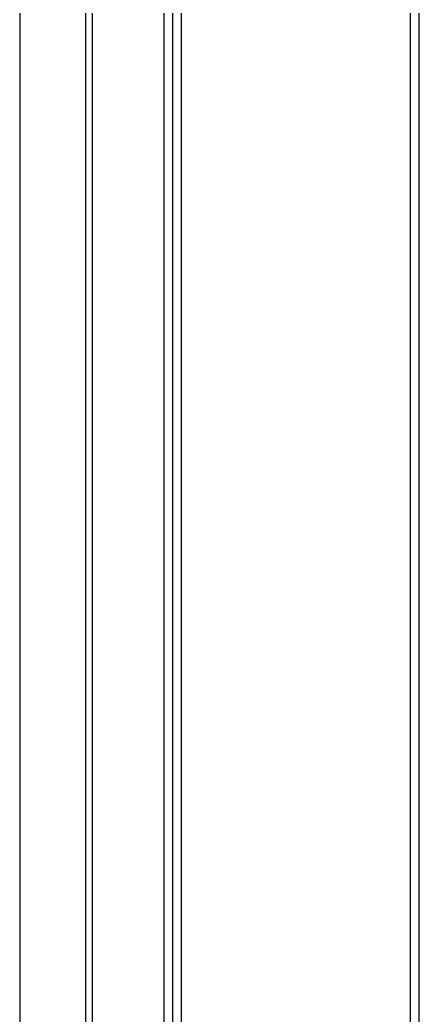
# Model space of a CAD drawing. Header units: millimetres. Extents: x 9 to 367, y 9 to 251.
# Drawn here: x 229.62 to 237.57, y 148.65 to 168.49 of the extents above; entities that cross this region are included whole.
import ezdxf

# ---------------------------------------------------------------- set-up
doc = ezdxf.new("R2010")
doc.units = ezdxf.units.MM
doc.layers.add('图层 1', color=7, linetype='Continuous')

msp = doc.modelspace()

# ---------------------------------------------------------------- linework, layer by layer
at = {"layer": '图层 1', "color": 7, "lineweight": 25}
for points in [[(229.615965, 222.503894), (229.615965, 117.051561)], [(230.928192, 117.051596), (230.928192, 222.503929)], [(231.055333, 222.503894), (231.055333, 117.051561)], [(232.494667, 117.30549), (232.494667, 222.249824)], [(232.663824, 117.64451), (232.663824, 221.953843)], [(232.833333, 221.953737), (232.833333, 117.644404)], [(237.405333, 140.631369), (237.405333, 198.924369)], [(237.57449, 140.673596), (237.57449, 198.881929)]]:
    msp.add_lwpolyline(points, dxfattribs=at)

doc.saveas('drawing.dxf')
